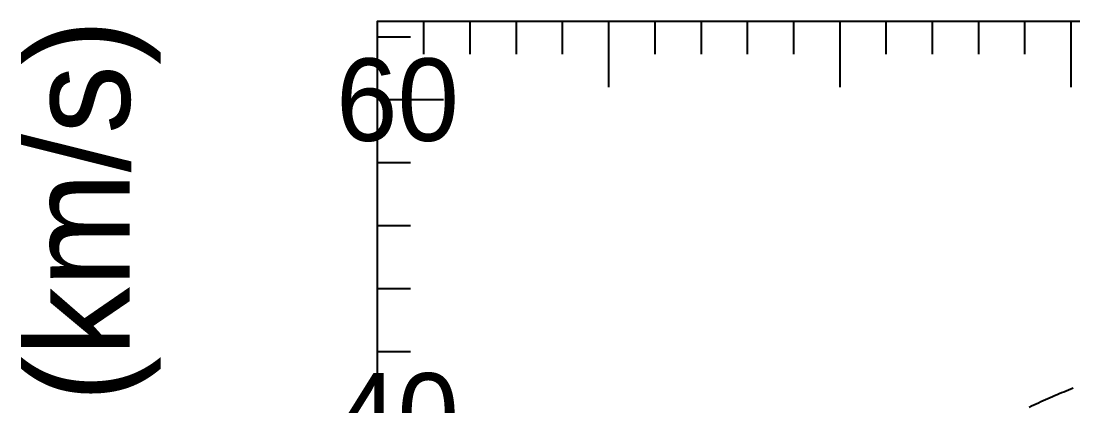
# Model space of a CAD drawing. Extents: x -35 to 185, y -35 to 125.
# Drawn here: x -34.5 to 67.4, y 61.8 to 99.2 of the extents above; entities that cross this region are included whole.
import ezdxf

# ---------------------------------------------------------------- set-up
doc = ezdxf.new("R2010")
doc.units = 0

msp = doc.modelspace()

# ---------------------------------------------------------------- linework, layer by layer
at = {"color": 0}
for p, q in [((4.48, 99.17), (4.48, 95.97)), ((8.96, 99.17), (8.96, 95.97)), ((13.44, 99.17), (13.44, 95.97)), ((17.92, 99.17), (17.92, 95.97)), ((22.4, 99.17), (22.4, 92.77)), ((26.88, 99.17), (26.88, 95.97)), ((31.36, 99.17), (31.36, 95.97)), ((35.84, 99.17), (35.84, 95.97)), ((40.32, 99.17), (40.32, 95.97)), ((44.8, 99.17), (44.8, 92.77)), ((49.28, 99.17), (49.28, 95.97)), ((53.76, 99.17), (53.76, 95.97)), ((58.24, 99.17), (58.24, 95.97)), ((62.72, 99.17), (62.72, 95.97)), ((67.2, 99.17), (67.2, 92.77)), ((0, 97.65), (3.2, 97.65)), ((0, 91.55), (6.4, 91.55)), ((0, 85.44), (3.2, 85.44)), ((0, 79.34), (3.2, 79.34)), ((0, 73.24), (3.2, 73.24)), ((0, 67.13), (3.2, 67.13))]:
    msp.add_line(p, q, dxfattribs=at)
msp.add_lwpolyline([(0, 0), (0, 99.17), (179.2, 99.17), (179.2, 0)], close=True, dxfattribs=at)
at = {"color": 3}
msp.add_lwpolyline([(63.17, 61.74), (63.39, 61.85), (63.62, 61.95), (63.84, 62.06), (64.06, 62.16), (64.29, 62.27), (64.51, 62.37), (64.74, 62.48), (64.96, 62.58), (65.18, 62.68), (65.41, 62.77), (65.63, 62.86), (65.86, 62.95), (66.08, 63.05), (66.3, 63.14), (66.53, 63.23), (66.75, 63.32), (66.98, 63.41), (67.2, 63.5), (67.42, 63.6)], dxfattribs=at)

# ---------------------------------------------------------------- texts
at = {"color": 0}
msp.add_text('V (km/s)', height=10, rotation=90, dxfattribs=at).set_placement((-24, 49.59))
for s, p in [('60', (-4, 87.55)), ('40', (-4, 57.03))]:
    msp.add_text(s, height=8, dxfattribs=at).set_placement(p)

doc.saveas('drawing.dxf')
